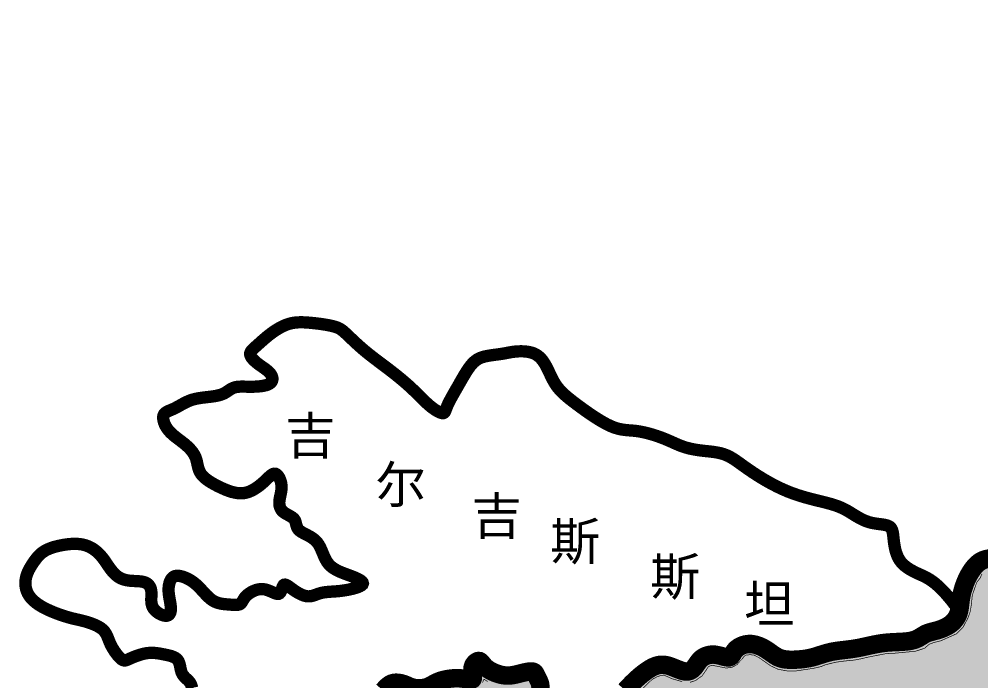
# Model space of a CAD drawing. Extents: x 13573007 to 21855834, y 2388446 to 8397471.
# Drawn here: x 14069997 to 15479675, y 6864310 to 7835090 of the extents above; entities that cross this region are included whole.
import ezdxf

# ---------------------------------------------------------------- set-up
doc = ezdxf.new("R2010")
doc.units = 0
doc.header["$MEASUREMENT"] = 0
doc.linetypes.add('ACAD_ISO10W100', pattern=[18.5, 12, -3, 0.5, -3])
for name, color, linetype in [('8大西北经济区', 221, 'CONTINUOUS'), ('BOUNDY', 13, 'CONTINUOUS'), ('注记', 7, 'CONTINUOUS'), ('片区', 3, 'CONTINUOUS'), ('边界', 7, 'CONTINUOUS')]:
    doc.layers.add(name, color=color, linetype=linetype)
doc.styles.get("Standard").update_dxf_attribs({"font": 'simhei.ttf'})

msp = doc.modelspace()

# ---------------------------------------------------------------- hatches: boundary and pattern name
at = {"layer": '8大西北经济区'}
msp.add_hatch(color=256, dxfattribs=at).paths.add_polyline_path([(14917116, 5753322), (14977374, 5750995), (15020721, 5751576), (15037632, 5766998), (15066452, 5805987), (15087993, 5831010), (15110664, 5852905), (15123118, 5862583), (15145257, 5868113), (15169672, 5866663), (15192305, 5851522), (15211905, 5843933), (15235201, 5834932), (15263162, 5820120), (15287783, 5810045), (15316401, 5799492), (15338420, 5807790), (15396897, 5836654), (15425414, 5840262), (15450321, 5831603), (15474505, 5815006), (15489666, 5778926), (15516017, 5759804), (15560777, 5742847), (15594875, 5736933), (15616926, 5733170), (15657265, 5747684), (15684341, 5753342), (15716965, 5754673), (15757303, 5754136), (15785934, 5750326), (15807448, 5730973), (15859494, 5751985), (15882217, 5772698), (15898821, 5786523), (15954171, 5797584), (16024105, 5792411), (16049526, 5789542), (16100848, 5783758), (16123676, 5780422), (16158790, 5778116), (16177407, 5779818), (16213129, 5755315), (16233378, 5732770), (16264538, 5722296), (16284976, 5716382), (16309439, 5705193), (16323770, 5690868), (16347190, 5673749), (16374804, 5690519), (16394029, 5704843), (16406612, 5702747), (16418147, 5689820), (16435974, 5675495), (16451354, 5665713), (16464188, 5659810), (16520967, 5658098), (16526560, 5670675), (16528592, 5683085), (16521317, 5714697), (16502556, 5736481), (16494335, 5752910), (16484743, 5774816), (16490224, 5787138), (16497075, 5792615), (16539551, 5795474), (16559824, 5801413), (16568563, 5829713), (16560108, 5859702), (16540247, 5897325), (16522071, 5913397), (16497953, 5932263), (16486418, 5949732), (16491661, 5970345), (16490212, 5997049), (16476230, 6037926), (16475880, 6042119), (16491959, 6052600), (16517698, 6058553), (16543734, 6064030), (16583472, 6065399), (16614989, 6068137), (16680128, 6072217), (16765721, 6092781), (16812122, 6103330), (16841249, 6110306), (16842792, 6157091), (16834869, 6202030), (16838971, 6219237), (16847881, 6238774), (16854658, 6259825), (16865968, 6288627), (16871913, 6309339), (16879726, 6321902), (16921508, 6314941), (16934926, 6314771), (16955478, 6325806), (16978068, 6353648), (16994704, 6378458), (17022104, 6404314), (17086038, 6443859), (17127138, 6463631), (17166716, 6483403), (17186505, 6489487), (17226083, 6492529), (17285877, 6498236), (17294584, 6527510), (17300673, 6548803), (17303717, 6591390), (17309806, 6615725), (17324246, 6621862), (17341240, 6628306), (17328934, 6651738), (17307839, 6690988), (17291432, 6729651), (17281470, 6782374), (17276196, 6826895), (17267407, 6842712), (17259203, 6852085), (17253343, 6866144), (17252171, 6881961), (17190644, 6910080), (17175995, 6934098), (17144352, 6954016), (17132632, 6975691), (17111539, 6990815), (17097475, 7001945), (17078138, 7013075), (17052355, 7028892), (17028330, 7040608), (16997859, 7049981), (16962115, 7055839), (16939848, 7059354), (16912307, 7067556), (16882422, 7077514), (16844334, 7094503), (16826081, 7099970), (16805572, 7114030), (16787993, 7125746), (16767484, 7150350), (16766312, 7185498), (16773929, 7210688), (16781547, 7224162), (16785649, 7235878), (16797368, 7251109), (16807916, 7258724), (16811432, 7266926), (16817291, 7287429), (16816120, 7312033), (16828425, 7333708), (16831355, 7350696), (16831355, 7354797), (16829890, 7367082), (16830476, 7389339), (16815689, 7425493), (16804555, 7465321), (16798696, 7505148), (16786390, 7540876), (16753575, 7570161), (16741856, 7575432), (16727792, 7590074), (16704939, 7610574), (16683258, 7614088), (16663921, 7622288), (16648686, 7636930), (16631693, 7651572), (16624661, 7670315), (16620559, 7683200), (16606496, 7704285), (16596534, 7716585), (16590490, 7718784), (16579435, 7729251), (16572454, 7741754), (16570417, 7762980), (16561932, 7786250), (16564017, 7812992), (16563726, 7824622), (16538709, 7827239), (16515436, 7829565), (16503509, 7831892), (16492164, 7835090), (16486928, 7833055), (16472964, 7831019), (16462492, 7813573), (16461328, 7800489), (16455510, 7788858), (16449149, 7773970), (16427001, 7758037), (16409256, 7752803), (16393547, 7749314), (16366784, 7748732), (16348166, 7747860), (16323863, 7740409), (16320372, 7735466), (16310482, 7716857), (16298845, 7675277), (16298264, 7663647), (16297391, 7654051), (16294482, 7642130), (16295064, 7629045), (16295064, 7618578), (16291573, 7609564), (16290409, 7593572), (16288373, 7583977), (16283137, 7575254), (16274410, 7567112), (16260446, 7559262), (16246483, 7555482), (16232228, 7553446), (16214483, 7552283), (16200229, 7552574), (16185684, 7554609), (16169774, 7556893), (16149120, 7561254), (16117993, 7570559), (16096757, 7576083), (16081921, 7574920), (16069703, 7580154), (16060685, 7583353), (16049630, 7593239), (16038285, 7599636), (16025485, 7608940), (16015885, 7619408), (16007158, 7627258), (15992613, 7636563), (15985922, 7626968), (15977777, 7618826), (15968695, 7605918), (15956768, 7589054), (15941059, 7557361), (15922151, 7522469), (15890151, 7486123), (15865159, 7454165), (15856406, 7441503), (15853642, 7414335), (15863897, 7393990), (15866771, 7370130), (15862164, 7364605), (15860091, 7357928), (15853181, 7352633), (15843276, 7351251), (15823697, 7353784), (15812641, 7353784), (15800433, 7359079), (15787764, 7363914), (15780393, 7371051), (15769567, 7376807), (15759432, 7385326), (15740544, 7387858), (15730409, 7386937), (15710599, 7387168), (15686413, 7387398), (15670861, 7384150), (15643911, 7388524), (15616730, 7388064), (15593235, 7389906), (15581027, 7389906), (15571583, 7389215), (15562600, 7385301), (15572044, 7370336), (15576651, 7362508), (15579415, 7356522), (15582870, 7350075), (15586788, 7343066), (15587709, 7334778), (15588170, 7326259), (15587249, 7312445), (15581720, 7299322), (15576653, 7272845), (15571098, 7233776), (15570637, 7207529), (15573401, 7170922), (15572019, 7149050), (15571984, 7120598), (15569910, 7093431), (15565764, 7086063), (15556320, 7078926), (15545494, 7078235), (15519926, 7074091), (15523842, 7061198), (15524994, 7055673), (15524533, 7051068), (15523088, 7046120), (15517559, 7039904), (15510419, 7035530), (15495216, 7032537), (15484620, 7032537), (15479553, 7028623), (15475637, 7019413), (15466884, 7000764), (15464350, 6989253), (15461356, 6972676), (15453985, 6956790), (15452142, 6948732), (15443566, 6941738), (15438268, 6935752), (15430206, 6932528), (15419380, 6925852), (15405560, 6923319), (15393121, 6917793), (15382986, 6913189), (15373542, 6912959), (15359261, 6911347), (15343465, 6909042), (15333330, 6907891), (15322273, 6906970), (15310526, 6903516), (15293711, 6900063), (15279660, 6897530), (15263766, 6896149), (15256626, 6894307), (15245569, 6892005), (15232670, 6887170), (15220231, 6887170), (15211709, 6884177), (15206181, 6883256), (15191439, 6885098), (15183837, 6886479), (15175084, 6889702), (15167944, 6895228), (15161371, 6897974), (15155842, 6902118), (15146859, 6906032), (15135803, 6905802), (15129353, 6902118), (15123594, 6894290), (15114150, 6888304), (15108161, 6886462), (15099639, 6888764), (15090655, 6890606), (15084897, 6890606), (15074531, 6887613), (15069925, 6879325), (15065087, 6876562), (15060711, 6873109), (15055413, 6868734), (15045184, 6867277), (15037122, 6869579), (15028139, 6871421), (15020538, 6875105), (15016852, 6876716), (15011094, 6876716), (15006026, 6875795), (15002110, 6875565), (14994970, 6872112), (14990593, 6869349), (14979306, 6857607), (14960649, 6835735), (14949131, 6824223), (14940609, 6813402), (14929322, 6805805), (14919648, 6800739), (14906626, 6798889), (14897413, 6801191), (14888660, 6809940), (14869311, 6814775), (14848350, 6815466), (14832456, 6816617), (14825776, 6820070), (14819327, 6828129), (14819327, 6837568), (14821400, 6848389), (14821169, 6861743), (14810804, 6865657), (14788921, 6862894), (14778326, 6862433), (14764505, 6865657), (14747229, 6874636), (14741932, 6860822), (14729310, 6854586), (14713647, 6856888), (14702130, 6855737), (14695910, 6855276), (14679786, 6848370), (14668039, 6846528), (14659747, 6845146), (14651454, 6843304), (14639476, 6844456), (14627038, 6849290), (14616673, 6848600), (14609302, 6837549), (14600779, 6827188), (14595435, 6819032), (14592902, 6809363), (14583227, 6796700), (14579311, 6783577), (14573783, 6779202), (14562496, 6774367), (14539692, 6766079), (14528175, 6763316), (14517119, 6764467), (14523569, 6751114), (14526680, 6739779), (14528705, 6723590), (14538708, 6715246), (14534779, 6712797), (14536804, 6701329), (14534104, 6693234), (14528705, 6689186), (14516557, 6685814), (14505084, 6678393), (14511158, 6657481), (14514532, 6648712), (14524656, 6639268), (14544228, 6633871), (14557051, 6638593), (14566499, 6639943), (14577972, 6635895), (14589445, 6626451), (14606318, 6616333), (14611717, 6612960), (14621165, 6601492), (14627943, 6579599), (14627268, 6566108), (14624569, 6555989), (14621194, 6549243), (14615795, 6539799), (14609721, 6533728), (14609046, 6524959), (14606347, 6518888), (14606347, 6509444), (14608371, 6500000), (14609046, 6483810), (14613096, 6472342), (14611746, 6460200), (14609721, 6454129), (14607021, 6448732), (14602297, 6437264), (14596898, 6425796), (14599598, 6412305), (14595548, 6402861), (14596898, 6389370), (14581375, 6385997), (14567878, 6384647), (14548981, 6384647), (14524009, 6396790), (14511186, 6388020), (14519285, 6369807), (14532783, 6366434), (14546281, 6361037), (14556404, 6352268), (14571927, 6344848), (14590824, 6338102), (14599598, 6327983), (14607696, 6315841), (14611827, 6303999), (14613177, 6294555), (14634098, 6277016), (14642872, 6266897), (14650296, 6254755), (14652995, 6235867), (14654345, 6202813), (14649621, 6184599), (14642872, 6177179), (14639497, 6162338), (14634098, 6150196), (14638148, 6136705), (14639497, 6127261), (14645571, 6114444), (14655020, 6106349), (14667168, 6098929), (14763173, 6018379), (14832012, 5996118), (14841460, 5992746), (14851584, 5988698), (14859008, 5977905), (14859683, 5962390), (14854958, 5954295), (14846860, 5945525), (14843485, 5931359), (14839436, 5913146), (14848209, 5902353), (14841460, 5888187), (14842810, 5878068), (14842810, 5861204), (14842135, 5848387), (14845510, 5841641), (14848209, 5832872), (14856308, 5824777), (14862382, 5812634), (14876555, 5795770), (14887353, 5789699), (14911251, 5778311), (14919153, 5755068), (14923102, 5752656)])

# ---------------------------------------------------------------- linework, layer by layer
at = {"layer": 'BOUNDY', "linetype": 'Continuous', "ltscale": 5, "const_width": 18050}
msp.add_lwpolyline([(15445837, 6970207), (15435675, 6983492), (15426672, 6993982), (15418690, 7002078), (15411598, 7008186), (15405258, 7012708), (15399538, 7016048), (15394302, 7018610), (15389416, 7020796), (15384772, 7022949), (15380368, 7025166), (15376228, 7027484), (15372378, 7029938), (15368841, 7032566), (15365642, 7035403), (15362806, 7038485), (15360357, 7041849), (15358309, 7045512), (15356628, 7049414), (15355270, 7053475), (15354191, 7057615), (15353346, 7061755), (15352690, 7065815), (15352179, 7069717), (15351769, 7073380), (15351410, 7076738), (15351033, 7079781), (15350562, 7082511), (15349922, 7084929), (15349039, 7087039), (15347837, 7088843), (15346243, 7090342), (15344180, 7091540), (15341600, 7092451), (15338557, 7093146), (15335130, 7093704), (15331398, 7094209), (15327442, 7094742), (15323341, 7095384), (15319174, 7096219), (15315021, 7097327), (15310949, 7098766), (15306973, 7100492), (15303095, 7102438), (15299318, 7104536), (15295644, 7106718), (15292075, 7108917), (15288614, 7111064), (15285263, 7113092), (15282008, 7114950), (15278769, 7116650), (15275451, 7118224), (15271957, 7119703), (15268192, 7121116), (15264059, 7122493), (15259462, 7123867), (15254307, 7125265), (15248526, 7126722), (15242177, 7128278), (15235346, 7129973), (15228119, 7131851), (15220583, 7133953), (15212825, 7136322), (15204931, 7139000), (15196988, 7142028), (15189079, 7145430), (15181272, 7149144), (15173635, 7153092), (15166231, 7157195), (15159127, 7161373), (15152388, 7165545), (15146080, 7169634), (15140268, 7173559), (15134992, 7177252), (15130191, 7180693), (15125779, 7183872), (15121669, 7186780), (15117774, 7189407), (15114008, 7191744), (15110284, 7193781), (15106515, 7195510), (15102634, 7196930), (15098648, 7198077), (15094582, 7198994), (15090463, 7199726), (15086315, 7200318), (15082165, 7200814), (15078039, 7201259), (15073961, 7201697), (15069954, 7202167), (15066019, 7202688), (15062155, 7203275), (15058358, 7203942), (15054627, 7204702), (15050959, 7205570), (15047352, 7206559), (15043804, 7207684), (15040305, 7208952), (15036820, 7210350), (15033307, 7211855), (15029724, 7213446), (15026028, 7215103), (15022178, 7216804), (15018131, 7218529), (15013846, 7220256), (15009297, 7221963), (15004531, 7223620), (14999610, 7225199), (14994598, 7226667), (14989558, 7227995), (14984553, 7229152), (14979646, 7230108), (14974901, 7230833), (14970355, 7231321), (14965942, 7231674), (14961571, 7232018), (14957151, 7232479), (14952591, 7233183), (14947798, 7234256), (14942683, 7235825), (14937154, 7238017), (14931157, 7240912), (14924790, 7244418), (14918189, 7248397), (14911490, 7252709), (14904829, 7257219), (14898340, 7261786), (14892161, 7266274), (14886426, 7270545), (14881241, 7274494), (14876590, 7278153), (14872425, 7281588), (14868701, 7284863), (14865369, 7288045), (14862385, 7291199), (14859699, 7294391), (14857267, 7297685), (14855043, 7301129), (14852992, 7304695), (14851081, 7308335), (14849278, 7312004), (14847550, 7315653), (14845864, 7319238), (14844188, 7322710), (14842488, 7326023), (14840733, 7329136), (14838902, 7332034), (14836972, 7334708), (14834923, 7337148), (14832734, 7339345), (14830383, 7341289), (14827849, 7342971), (14825112, 7344382), (14822162, 7345518), (14819039, 7346396), (14815795, 7347041), (14812480, 7347475), (14809146, 7347722), (14805846, 7347806), (14802629, 7347749), (14799548, 7347575), (14796639, 7347307), (14793878, 7346961), (14791224, 7346554), (14788639, 7346103), (14786081, 7345624), (14783511, 7345134), (14780890, 7344648), (14778178, 7344183), (14775347, 7343750), (14772415, 7343341), (14769412, 7342941), (14766370, 7342536), (14763318, 7342113), (14760288, 7341657), (14757309, 7341154), (14754412, 7340591), (14751619, 7339946), (14748923, 7339178), (14746306, 7338237), (14743752, 7337073), (14741245, 7335639), (14738768, 7333883), (14736306, 7331759), (14733841, 7329216), (14731361, 7326224), (14728867, 7322833), (14726363, 7319109), (14723855, 7315122), (14721347, 7310938), (14718843, 7306625), (14716349, 7302251), (14713869, 7297885), (14711413, 7293587), (14709010, 7289394), (14706697, 7285337), (14704507, 7281446), (14702477, 7277751), (14700641, 7274284), (14699034, 7271073), (14697692, 7268150), (14696630, 7265542), (14695785, 7263261), (14695076, 7261317), (14694421, 7259719), (14693738, 7258476), (14692945, 7257599), (14691960, 7257095), (14690702, 7256975), (14689107, 7257243), (14687197, 7257882), (14685011, 7258873), (14682588, 7260193), (14679969, 7261822), (14677193, 7263738), (14674299, 7265921), (14671329, 7268350), (14668313, 7271002), (14665247, 7273850), (14662120, 7276867), (14658921, 7280024), (14655638, 7283293), (14652259, 7286647), (14648772, 7290057), (14645166, 7293494), (14641432, 7296937), (14637573, 7300379), (14633598, 7303822), (14629513, 7307264), (14625325, 7310706), (14621041, 7314149), (14616667, 7317591), (14612212, 7321034), (14607686, 7324476), (14603113, 7327922), (14598521, 7331371), (14593938, 7334828), (14589393, 7338294), (14584913, 7341772), (14580527, 7345264), (14576263, 7348772), (14572147, 7352292), (14568198, 7355786), (14564435, 7359211), (14560874, 7362523), (14557535, 7365679), (14554433, 7368634), (14551588, 7371345), (14549017, 7373767), (14546718, 7375871), (14544610, 7377681), (14542591, 7379237), (14540561, 7380576), (14538419, 7381737), (14536063, 7382760), (14533393, 7383681), (14530307, 7384541), (14526738, 7385370), (14522747, 7386166), (14518430, 7386922), (14513882, 7387628), (14509197, 7388275), (14504470, 7388855), (14499797, 7389360), (14495273, 7389779), (14490970, 7390103), (14486881, 7390312), (14482975, 7390386), (14479220, 7390303), (14475587, 7390042), (14472046, 7389583), (14468565, 7388903), (14465115, 7387983), (14461672, 7386809), (14458240, 7385398), (14454832, 7383777), (14451459, 7381971), (14448133, 7380007), (14444866, 7377908), (14441668, 7375703), (14438553, 7373415), (14435530, 7371072), (14432608, 7368701), (14429793, 7366329), (14427094, 7363986), (14424516, 7361699), (14422066, 7359496), (14419753, 7357405), (14417582, 7355455), (14415566, 7353663), (14413734, 7352006), (14412123, 7350453), (14410767, 7348969), (14409701, 7347523), (14408960, 7346082), (14408580, 7344612), (14408595, 7343082), (14409028, 7341467), (14409852, 7339774), (14411028, 7338020), (14412514, 7336222), (14414272, 7334396), (14416262, 7332558), (14418444, 7330725), (14420778, 7328913), (14423221, 7327134), (14425718, 7325377), (14428210, 7323631), (14430639, 7321879), (14432946, 7320109), (14435073, 7318306), (14436961, 7316456), (14438553, 7314545), (14439794, 7312569), (14440656, 7310557), (14441115, 7308550), (14441149, 7306588), (14440733, 7304709), (14439845, 7302955), (14438460, 7301364), (14436555, 7299977), (14434127, 7298823), (14431244, 7297891), (14427996, 7297160), (14424472, 7296610), (14420761, 7296218), (14416952, 7295964), (14413133, 7295827), (14409394, 7295786), (14405809, 7295817), (14402394, 7295883), (14399153, 7295944), (14396087, 7295961), (14393200, 7295894), (14390492, 7295702), (14387967, 7295347), (14385627, 7294789), (14383467, 7294002), (14381449, 7293021), (14379529, 7291895), (14377663, 7290673), (14375807, 7289404), (14373916, 7288138), (14371945, 7286923), (14369849, 7285808), (14367595, 7284833), (14365181, 7283991), (14362617, 7283265), (14359913, 7282640), (14357078, 7282100), (14354122, 7281627), (14351053, 7281206), (14347880, 7280819), (14344617, 7280450), (14341280, 7280068), (14337893, 7279644), (14334474, 7279148), (14331047, 7278549), (14327631, 7277817), (14324248, 7276921), (14320918, 7275830), (14317661, 7274530), (14314478, 7273058), (14311369, 7271470), (14308336, 7269819), (14305378, 7268158), (14302494, 7266542), (14299686, 7265023), (14296952, 7263657), (14294301, 7262476), (14291769, 7261428), (14289401, 7260441), (14287241, 7259442), (14285334, 7258358), (14283724, 7257119), (14282456, 7255650), (14281574, 7253879), (14281113, 7251757), (14281068, 7249326), (14281427, 7246653), (14282173, 7243801), (14283294, 7240837), (14284776, 7237827), (14286604, 7234835), (14288764, 7231927), (14291235, 7229155), (14293963, 7226508), (14296888, 7223964), (14299948, 7221500), (14303083, 7219092), (14306233, 7216717), (14309336, 7214351), (14312331, 7211971), (14315165, 7209557), (14317814, 7207101), (14320261, 7204598), (14322491, 7202043), (14324487, 7199433), (14326233, 7196761), (14327712, 7194024), (14328907, 7191217), (14329823, 7188339), (14330542, 7185408), (14331168, 7182444), (14331803, 7179468), (14332551, 7176502), (14333513, 7173565), (14334794, 7170681), (14336497, 7167869), (14338697, 7165146), (14341365, 7162515), (14344445, 7159972), (14347880, 7157516), (14351616, 7155145), (14355595, 7152855), (14359761, 7150644), (14364058, 7148511), (14368435, 7146464), (14372867, 7144558), (14377332, 7142857), (14381808, 7141427), (14386274, 7140334), (14390711, 7139643), (14395096, 7139420), (14399408, 7139731), (14403626, 7140614), (14407730, 7142010), (14411699, 7143831), (14415510, 7145992), (14419144, 7148405), (14422578, 7150984), (14425793, 7153643), (14428766, 7156294), (14431486, 7158855), (14433972, 7161249), (14436251, 7163405), (14438353, 7165249), (14440305, 7166711), (14442135, 7167716), (14443872, 7168192), (14445543, 7168068), (14447166, 7167298), (14448716, 7165945), (14450159, 7164101), (14451459, 7161857), (14452582, 7159304), (14453491, 7156534), (14454152, 7153638), (14454530, 7150706), (14454606, 7147816), (14454427, 7144982), (14454056, 7142203), (14453556, 7139481), (14452991, 7136815), (14452424, 7134205), (14451917, 7131652), (14451534, 7129154), (14451331, 7126715), (14451335, 7124346), (14451562, 7122061), (14452034, 7119874), (14452767, 7117800), (14453781, 7115852), (14455095, 7114044), (14456727, 7112391), (14458676, 7110896), (14460862, 7109522), (14463183, 7108224), (14465540, 7106953), (14467830, 7105664), (14469955, 7104309), (14471813, 7102842), (14473304, 7101216), (14474367, 7099399), (14475104, 7097424), (14475659, 7095336), (14476175, 7093183), (14476793, 7091012), (14477657, 7088868), (14478909, 7086799), (14480693, 7084852), (14483103, 7083051), (14486039, 7081331), (14489354, 7079607), (14492901, 7077792), (14496532, 7075799), (14500100, 7073542), (14503458, 7070934), (14506457, 7067889), (14508997, 7064356), (14511163, 7060424), (14513085, 7056222), (14514895, 7051874), (14516724, 7047508), (14518702, 7043250), (14520961, 7039225), (14523633, 7035560), (14526809, 7032351), (14530432, 7029564), (14534407, 7027138), (14538636, 7025009), (14543025, 7023113), (14547477, 7021389), (14551896, 7019771), (14556187, 7018199), (14560250, 7016619), (14563979, 7015028), (14567263, 7013431), (14569992, 7011838), (14572057, 7010253), (14573347, 7008685), (14573752, 7007141), (14573163, 7005626), (14571515, 7004152), (14568931, 7002733), (14565580, 7001389), (14561629, 7000139), (14557248, 6999000), (14552604, 6997993), (14547867, 6997136), (14543205, 6996447), (14538757, 6995933), (14534542, 6995558), (14530553, 6995272), (14526778, 6995025), (14523210, 6994769), (14519838, 6994454), (14516653, 6994032), (14513647, 6993453), (14510804, 6992690), (14508095, 6991801), (14505484, 6990864), (14502937, 6989961), (14500417, 6989170), (14497891, 6988570), (14495322, 6988242), (14492676, 6988265), (14489930, 6988694), (14487109, 6989493), (14484251, 6990601), (14481392, 6991957), (14478571, 6993499), (14475825, 6995168), (14473191, 6996903), (14470707, 6998642), (14468404, 7000323), (14466288, 7001878), (14464360, 7003237), (14462619, 7004329), (14461065, 7005085), (14459698, 7005433), (14458518, 7005304), (14457526, 7004629), (14456709, 7003376), (14456006, 7001679), (14455346, 6999711), (14454655, 6997644), (14453861, 6995652), (14452892, 6993909), (14451674, 6992586), (14450136, 6991857), (14448224, 6991838), (14445961, 6992415), (14443389, 6993418), (14440550, 6994676), (14437486, 6996018), (14434240, 6997273), (14430853, 6998271), (14427368, 6998841), (14423831, 6998855), (14420300, 6998349), (14416840, 6997403), (14413513, 6996097), (14410383, 6994511), (14407512, 6992724), (14404964, 6990815), (14402803, 6988863), (14401065, 6986941), (14399686, 6985084), (14398573, 6983321), (14397635, 6981679), (14396782, 6980187), (14395922, 6978873), (14394964, 6977764), (14393816, 6976890), (14392406, 6976267), (14390739, 6975870), (14388838, 6975666), (14386726, 6975618), (14384427, 6975691), (14381964, 6975851), (14379360, 6976063), (14376640, 6976291), (14373825, 6976516), (14370935, 6976781), (14367990, 6977144), (14365006, 6977663), (14362004, 6978398), (14359002, 6979406), (14356019, 6980747), (14353073, 6982477), (14350178, 6984633), (14347328, 6987145), (14344511, 6989925), (14341714, 6992880), (14338927, 6995919), (14336138, 6998951), (14333334, 7001884), (14330505, 7004629), (14327644, 7007109), (14324769, 7009318), (14321904, 7011266), (14319071, 7012960), (14316295, 7014412), (14313598, 7015629), (14311004, 7016623), (14308536, 7017400), (14306214, 7017969), (14304039, 7018317), (14302010, 7018432), (14300123, 7018298), (14298376, 7017903), (14296768, 7017232), (14295296, 7016271), (14293956, 7015006), (14292751, 7013429), (14291688, 7011560), (14290779, 7009425), (14290037, 7007048), (14289473, 7004457), (14289098, 7001676), (14288924, 6998731), (14288964, 6995648), (14289216, 6992457), (14289634, 6989197), (14290161, 6985914), (14290736, 6982652), (14291302, 6979456), (14291800, 6976369), (14292172, 6973437), (14292359, 6970703), (14292310, 6968210), (14292009, 6965986), (14291446, 6964056), (14290611, 6962447), (14289496, 6961183), (14288090, 6960292), (14286384, 6959798), (14284370, 6959728), (14282056, 6960096), (14279530, 6960875), (14276896, 6962029), (14274259, 6963519), (14271726, 6965309), (14269401, 6967361), (14267389, 6969637), (14265796, 6972100), (14264695, 6974713), (14264024, 6977439), (14263690, 6980239), (14263599, 6983076), (14263659, 6985914), (14263774, 6988714), (14263852, 6991439), (14263799, 6994052), (14263536, 6996519), (14263044, 6998823), (14262318, 7000948), (14261352, 7002882), (14260144, 7004611), (14258687, 7006119), (14256978, 7007394), (14255011, 7008420), (14252791, 7009195), (14250355, 7009752), (14247751, 7010136), (14245026, 7010391), (14242225, 7010562), (14239396, 7010693), (14236586, 7010829), (14233841, 7011015), (14231200, 7011287), (14228667, 7011663), (14226237, 7012151), (14223905, 7012761), (14221667, 7013501), (14219518, 7014382), (14217453, 7015413), (14215467, 7016602), (14213556, 7017957), (14211713, 7019468), (14209931, 7021124), (14208202, 7022913), (14206521, 7024824), (14204879, 7026845), (14203270, 7028964), (14201687, 7031170), (14200119, 7033450), (14198544, 7035788), (14196937, 7038168), (14195271, 7040574), (14193520, 7042990), (14191660, 7045398), (14189664, 7047783), (14187507, 7050128), (14185166, 7052415), (14182638, 7054612), (14179924, 7056688), (14177021, 7058610), (14173932, 7060344), (14170655, 7061859), (14167192, 7063121), (14163540, 7064097), (14159709, 7064767), (14155736, 7065148), (14151664, 7065273), (14147538, 7065170), (14143403, 7064871), (14139303, 7064406), (14135282, 7063806), (14131386, 7063100), (14127651, 7062313), (14124089, 7061449), (14120704, 7060503), (14117499, 7059472), (14114479, 7058353), (14111649, 7057142), (14109011, 7055836), (14106570, 7054433), (14104325, 7052927), (14102252, 7051318), (14100322, 7049601), (14098505, 7047775), (14096773, 7045836), (14095095, 7043783), (14093444, 7041612), (14091789, 7039321), (14090111, 7036909), (14088436, 7034382), (14086797, 7031749), (14085229, 7029018), (14083766, 7026198), (14082443, 7023297), (14081294, 7020322), (14080354, 7017284), (14079654, 7014190), (14079209, 7011060), (14079031, 7007910), (14079131, 7004761), (14079521, 7001631), (14080214, 6998537), (14081220, 6995500), (14082551, 6992538), (14084217, 6989666), (14086218, 6986885), (14088551, 6984193), (14091214, 6981587), (14094205, 6979066), (14097521, 6976626), (14101160, 6974266), (14105119, 6971983), (14109383, 6969779), (14113876, 6967665), (14118509, 6965659), (14123194, 6963777), (14127841, 6962035), (14132362, 6960450), (14136668, 6959037), (14140669, 6957815), (14144306, 6956788), (14147631, 6955922), (14150727, 6955173), (14153676, 6954497), (14156559, 6953849), (14159458, 6953184), (14162456, 6952459), (14165634, 6951628), (14169045, 6950655), (14172624, 6949530), (14176278, 6948250), (14179914, 6946814), (14183437, 6945219), (14186754, 6943462), (14189772, 6941542), (14192396, 6939455), (14194565, 6937203), (14196341, 6934794), (14197817, 6932239), (14199087, 6929552), (14200244, 6926743), (14201383, 6923824), (14202597, 6920807), (14203980, 6917703), (14205599, 6914535), (14207422, 6911364), (14209390, 6908263), (14211444, 6905306), (14213527, 6902563), (14215579, 6900108), (14217542, 6898013), (14219358, 6896350), (14220989, 6895173), (14222485, 6894451), (14223915, 6894137), (14225350, 6894180), (14226859, 6894532), (14228514, 6895144), (14230384, 6895966), (14232540, 6896949), (14235030, 6898045), (14237820, 6899206), (14240853, 6900387), (14244073, 6901539), (14247425, 6902616), (14250851, 6903572), (14254296, 6904359), (14257704, 6904931), (14261029, 6905255), (14264273, 6905349), (14267446, 6905247), (14270561, 6904981), (14273629, 6904584), (14276662, 6904089), (14279671, 6903529), (14282669, 6902936), (14285656, 6902330), (14288595, 6901685), (14291435, 6900961), (14294128, 6900117), (14296624, 6899114), (14298874, 6897912), (14300830, 6896472), (14302441, 6894754), (14303681, 6892736), (14304613, 6890469), (14305320, 6888026), (14305886, 6885474), (14306396, 6882885), (14306935, 6880329), (14307585, 6877876), (14308432, 6875596), (14309536, 6873540), (14310857, 6871686), (14312333, 6869990), (14313900, 6868412), (14315495, 6866908), (14317055, 6865437), (14318516, 6863957), (14319816, 6862425), (14320905, 6860810), (14321789, 6859123), (14322485, 6857384), (14323012, 6855615), (14323389, 6853837)], dxfattribs=at)
at = {"layer": 'BOUNDY', "linetype": 'Continuous', "ltscale": 5, "const_width": 27075, "flags": 128}
for points in [[(15495720, 7044319), (15492642, 7043906), (15489515, 7043357), (15486376, 7042587), (15483261, 7041508), (15480210, 7040033), (15477253, 7038100), (15474408, 7035739), (15471683, 7033005), (15469090, 7029953), (15466638, 7026639), (15464339, 7023118), (15462202, 7019443), (15460239, 7015671), (15458457, 7011852), (15456854, 7008016), (15455424, 7004192), (15454162, 7000404), (15453063, 6996681), (15452122, 6993048), (15451333, 6989533), (15450692, 6986162), (15450187, 6982954), (15449784, 6979903), (15449441, 6976995), (15449118, 6974214), (15448774, 6971546), (15448368, 6968978), (15447859, 6966494), (15447206, 6964081), (15446376, 6961728), (15445363, 6959441), (15444169, 6957228), (15442795, 6955097), (15441244, 6953059), (15439518, 6951123), (15437616, 6949296), (15435543, 6947588), (15433304, 6946006), (15430927, 6944550), (15428446, 6943216), (15425894, 6942001), (15423303, 6940903), (15420707, 6939919), (15418140, 6939046), (15415633, 6938281), (15413214, 6937615), (15410880, 6937018), (15408621, 6936452), (15406428, 6935880), (15404293, 6935266), (15402205, 6934572), (15400155, 6933761), (15398134, 6932797), (15396124, 6931658), (15394073, 6930383), (15391919, 6929030), (15389601, 6927653), (15387060, 6926309), (15384233, 6925053), (15381059, 6923942), (15377479, 6923030), (15373451, 6922354), (15369025, 6921876), (15364269, 6921536), (15359252, 6921276), (15354044, 6921037), (15348714, 6920761), (15343330, 6920389), (15337963, 6919863), (15332668, 6919142), (15327454, 6918253), (15322314, 6917244), (15317243, 6916160), (15312236, 6915048), (15307288, 6913953), (15302393, 6912921), (15297545, 6912000), (15292743, 6911220), (15287999, 6910558), (15283330, 6909978), (15278752, 6909442), (15274279, 6908913), (15269930, 6908354), (15265719, 6907728), (15261662, 6906997), (15257771, 6906136), (15254035, 6905168), (15250437, 6904125), (15246962, 6903042), (15243593, 6901952), (15240315, 6900889), (15237111, 6899886), (15233966, 6898978), (15230863, 6898190), (15227792, 6897520), (15224743, 6896957), (15221703, 6896489), (15218663, 6896106), (15215612, 6895798), (15212539, 6895553), (15209434, 6895362), (15206291, 6895218), (15203129, 6895144), (15199970, 6895165), (15196838, 6895308), (15193755, 6895600), (15190746, 6896067), (15187834, 6896735), (15185041, 6897633), (15182382, 6898774), (15179830, 6900127), (15177349, 6901651), (15174904, 6903302), (15172459, 6905039), (15169979, 6906818), (15167427, 6908597), (15164767, 6910334), (15161974, 6911987), (15159062, 6913522), (15156053, 6914904), (15152971, 6916101), (15149838, 6917078), (15146679, 6917801), (15143517, 6918237), (15140374, 6918353), (15137277, 6918125), (15134260, 6917578), (15131361, 6916748), (15128616, 6915669), (15126063, 6914377), (15123739, 6912908), (15121681, 6911297), (15119927, 6909578), (15118492, 6907794), (15117310, 6906002), (15116290, 6904267), (15115345, 6902652), (15114386, 6901222), (15113324, 6900040), (15112070, 6899171), (15110536, 6898678), (15108656, 6898599), (15106463, 6898869), (15104011, 6899394), (15101355, 6900083), (15098550, 6900843), (15095651, 6901581), (15092714, 6902206), (15089794, 6902625), (15086938, 6902765), (15084172, 6902627), (15081512, 6902234), (15078977, 6901607), (15076583, 6900766), (15074349, 6899733), (15072292, 6898530), (15070430, 6897178), (15068771, 6895698), (15067287, 6894119), (15065940, 6892469), (15064695, 6890777), (15063513, 6889070), (15062359, 6887378), (15061194, 6885729), (15059981, 6884151), (15058687, 6882674), (15057288, 6881332), (15055766, 6880161), (15054100, 6879196), (15052270, 6878473), (15050257, 6878026), (15048042, 6877891), (15045604, 6878103), (15042934, 6878678), (15040067, 6879555), (15037046, 6880651), (15033918, 6881886), (15030725, 6883177), (15027513, 6884444), (15024327, 6885604), (15021211, 6886577), (15018196, 6887292), (15015260, 6887723), (15012367, 6887857), (15009482, 6887678), (15006568, 6887174), (15003591, 6886329), (15000515, 6885129), (14997303, 6883561), (14993933, 6881618), (14990428, 6879334), (14986822, 6876747), (14983153, 6873900), (14979454, 6870833), (14975762, 6867587), (14972112, 6864202), (14968540, 6860720), (14965074, 6857179), (14961718, 6853610), (14958468, 6850040)], [(14832965, 6848026), (14833663, 6850776), (14834072, 6853446), (14834112, 6855985), (14833823, 6858385), (14833272, 6860651), (14832526, 6862785), (14831652, 6864792), (14830718, 6866675), (14829791, 6868438), (14828938, 6870084), (14828206, 6871614), (14827558, 6873017), (14826939, 6874278), (14826291, 6875383), (14825558, 6876318), (14824682, 6877068), (14823608, 6877620), (14822278, 6877958), (14820652, 6878076), (14818754, 6877995), (14816622, 6877742), (14814296, 6877346), (14811816, 6876836), (14809221, 6876238), (14806550, 6875582), (14803843, 6874895), (14801129, 6874208), (14798401, 6873553), (14795638, 6872969), (14792823, 6872491), (14789938, 6872155), (14786963, 6871997), (14783881, 6872053), (14780673, 6872360), (14777334, 6872943), (14773918, 6873781), (14770492, 6874846), (14767125, 6876105), (14763885, 6877528), (14760837, 6879086), (14758051, 6880746), (14755595, 6882480), (14753513, 6884251), (14751763, 6886010), (14750283, 6887701), (14749009, 6889270), (14747875, 6890661), (14746820, 6891820), (14745778, 6892691), (14744686, 6893220), (14743498, 6893367), (14742239, 6893156), (14740951, 6892627), (14739678, 6891817), (14738462, 6890765), (14737345, 6889512), (14736370, 6888096), (14735581, 6886556), (14735007, 6884929), (14734630, 6883240), (14734421, 6881511), (14734348, 6879767), (14734383, 6878031), (14734494, 6876325), (14734652, 6874672), (14734826, 6873095), (14734985, 6871617), (14735091, 6870258), (14735105, 6869038), (14734988, 6867975), (14734700, 6867090), (14734203, 6866401), (14733458, 6865929), (14732424, 6865692), (14731073, 6865697), (14729409, 6865901), (14727447, 6866247), (14725201, 6866677), (14722685, 6867136), (14719913, 6867566), (14716900, 6867910), (14713659, 6868113), (14710215, 6868128), (14706624, 6867957), (14702956, 6867612), (14699277, 6867105), (14695654, 6866450), (14692155, 6865658), (14688847, 6864743), (14685798, 6863715), (14683053, 6862593), (14680572, 6861407), (14678294, 6860193), (14676155, 6858987), (14674095, 6857823), (14672050, 6856737), (14669960, 6855765), (14667761, 6854941), (14665411, 6854294), (14662942, 6853821), (14660401, 6853511), (14657840, 6853354), (14655307, 6853338), (14652854, 6853453), (14650528, 6853690), (14648380, 6854036), (14646444, 6854481), (14644685, 6855009), (14643054, 6855604), (14641501, 6856251), (14639976, 6856934), (14638429, 6857636), (14636810, 6858341), (14635070, 6859033), (14633172, 6859695), (14631139, 6860298), (14629005, 6860812), (14626808, 6861208), (14624582, 6861454), (14622363, 6861522), (14620188, 6861380), (14618091, 6860999), (14616100, 6860357), (14614203, 6859464), (14612382, 6858337), (14610616, 6856993), (14608886, 6855451), (14607172, 6853728), (14605455, 6851841), (14603714, 6849809)]]:
    msp.add_lwpolyline(points, dxfattribs=at)
at = {"layer": '片区', "color": 51, "const_width": 1000, "flags": 128}
for points in [[(15481355, 7020951), (15478792, 7015171), (15473652, 7008427), (15467245, 6989797), (15465830, 6975578), (15464041, 6965271), (15460837, 6956380), (15453722, 6942876), (15444124, 6933277), (15421003, 6922963), (15411031, 6920482), (15404276, 6917992), (15397161, 6911948), (15383999, 6907678), (15369061, 6906262), (15354110, 6904839), (15340600, 6904123), (15314396, 6899005), (15303716, 6896515), (15294465, 6894734), (15283439, 6893669), (15274188, 6892603), (15267433, 6891537), (15261025, 6890114), (15252495, 6887982), (15245380, 6885135), (15234700, 6882646), (15208736, 6878741), (15195921, 6878741), (15182411, 6881230), (15171732, 6886201), (15155019, 6897931), (15146836, 6902202), (15140788, 6902560), (15135088, 6901844), (15132245, 6899713), (15130109, 6896515), (15125837, 6892245), (15122286, 6887982), (15114811, 6884070), (15106281, 6883004), (15095601, 6885135), (15086751, 6886862), (15084615, 6886862), (15080343, 6885089), (15077152, 6880110), (15073949, 6875490), (15070745, 6871227), (15066113, 6868022), (15061854, 6864825), (15053311, 6861978)], [(14756863, 6863145), (14751831, 6866334), (14750496, 6865533), (14749441, 6861558)], [(15041924, 6863044), (15034448, 6865183), (15026986, 6867314), (15021646, 6869804), (15014891, 6872643), (15011688, 6872293), (15005640, 6870511), (14997818, 6866249), (14977887, 6847051)]]:
    msp.add_lwpolyline(points, dxfattribs=at)
at = {"layer": '边界', "linetype": 'ACAD_ISO10W100', "ltscale": 0.5, "const_width": 4000, "flags": 128}
msp.add_lwpolyline([(15445837, 6970207), (15435675, 6983492), (15426672, 6993982), (15418690, 7002078), (15411598, 7008186), (15405258, 7012708), (15399538, 7016048), (15394302, 7018610), (15389416, 7020796), (15384772, 7022949), (15380368, 7025166), (15376228, 7027484), (15372378, 7029938), (15368841, 7032566), (15365642, 7035403), (15362806, 7038485), (15360357, 7041849), (15358309, 7045512), (15356628, 7049414), (15355270, 7053475), (15354191, 7057615), (15353346, 7061755), (15352690, 7065815), (15352179, 7069717), (15351769, 7073380), (15351410, 7076738), (15351033, 7079781), (15350562, 7082511), (15349922, 7084929), (15349039, 7087039), (15347837, 7088843), (15346243, 7090342), (15344180, 7091540), (15341600, 7092451), (15338557, 7093146), (15335130, 7093704), (15331398, 7094209), (15327442, 7094742), (15323341, 7095384), (15319174, 7096219), (15315021, 7097327), (15310949, 7098766), (15306973, 7100492), (15303095, 7102438), (15299318, 7104536), (15295644, 7106718), (15292075, 7108917), (15288614, 7111064), (15285263, 7113092), (15282008, 7114950), (15278769, 7116650), (15275451, 7118224), (15271957, 7119703), (15268192, 7121116), (15264059, 7122493), (15259462, 7123867), (15254307, 7125265), (15248526, 7126722), (15242177, 7128278), (15235346, 7129973), (15228119, 7131851), (15220583, 7133953), (15212825, 7136322), (15204931, 7139000), (15196988, 7142028), (15189079, 7145430), (15181272, 7149144), (15173635, 7153092), (15166231, 7157195), (15159127, 7161373), (15152388, 7165545), (15146080, 7169634), (15140268, 7173559), (15134992, 7177252), (15130191, 7180693), (15125779, 7183872), (15121669, 7186780), (15117774, 7189407), (15114008, 7191744), (15110284, 7193781), (15106515, 7195510), (15102634, 7196930), (15098648, 7198077), (15094582, 7198994), (15090463, 7199726), (15086315, 7200318), (15082165, 7200814), (15078039, 7201259), (15073961, 7201697), (15069954, 7202167), (15066019, 7202688), (15062155, 7203275), (15058358, 7203942), (15054627, 7204702), (15050959, 7205570), (15047352, 7206559), (15043804, 7207684), (15040305, 7208952), (15036820, 7210350), (15033307, 7211855), (15029724, 7213446), (15026028, 7215103), (15022178, 7216804), (15018131, 7218529), (15013846, 7220256), (15009297, 7221963), (15004531, 7223620), (14999610, 7225199), (14994598, 7226667), (14989558, 7227995), (14984553, 7229152), (14979646, 7230108), (14974901, 7230833), (14970355, 7231321), (14965942, 7231674), (14961571, 7232018), (14957151, 7232479), (14952591, 7233183), (14947798, 7234256), (14942683, 7235825), (14937154, 7238017), (14931157, 7240912), (14924790, 7244418), (14918189, 7248397), (14911490, 7252709), (14904829, 7257219), (14898340, 7261786), (14892161, 7266274), (14886426, 7270545), (14881241, 7274494), (14876590, 7278153), (14872425, 7281588), (14868701, 7284863), (14865369, 7288045), (14862385, 7291199), (14859699, 7294391), (14857267, 7297685), (14855043, 7301129), (14852992, 7304695), (14851081, 7308335), (14849278, 7312004), (14847550, 7315653), (14845864, 7319238), (14844188, 7322710), (14842488, 7326023), (14840733, 7329136), (14838902, 7332034), (14836972, 7334708), (14834923, 7337148), (14832734, 7339345), (14830383, 7341289), (14827849, 7342971), (14825112, 7344382), (14822162, 7345518), (14819039, 7346396), (14815795, 7347041), (14812480, 7347475), (14809146, 7347722), (14805846, 7347806), (14802629, 7347749), (14799548, 7347575), (14796639, 7347307), (14793878, 7346961), (14791224, 7346554), (14788639, 7346103), (14786081, 7345624), (14783511, 7345134), (14780890, 7344648), (14778178, 7344183), (14775347, 7343750), (14772415, 7343341), (14769412, 7342941), (14766370, 7342536), (14763318, 7342113), (14760288, 7341657), (14757309, 7341154), (14754412, 7340591), (14751619, 7339946), (14748923, 7339178), (14746306, 7338237), (14743752, 7337073), (14741245, 7335639), (14738768, 7333883), (14736306, 7331759), (14733841, 7329216), (14731361, 7326224), (14728867, 7322833), (14726363, 7319109), (14723855, 7315122), (14721347, 7310938), (14718843, 7306625), (14716349, 7302251), (14713869, 7297885), (14711413, 7293587), (14709010, 7289394), (14706697, 7285337), (14704507, 7281446), (14702477, 7277751), (14700641, 7274284), (14699034, 7271073), (14697692, 7268150), (14696630, 7265542), (14695785, 7263261), (14695076, 7261317), (14694421, 7259719), (14693738, 7258476), (14692945, 7257599), (14691960, 7257095), (14690702, 7256975), (14689107, 7257243), (14687197, 7257882), (14685011, 7258873), (14682588, 7260193), (14679969, 7261822), (14677193, 7263738), (14674299, 7265921), (14671329, 7268350), (14668313, 7271002), (14665247, 7273850), (14662120, 7276867), (14658921, 7280024), (14655638, 7283293), (14652259, 7286647), (14648772, 7290057), (14645166, 7293494), (14641432, 7296937), (14637573, 7300379), (14633598, 7303822), (14629513, 7307264), (14625325, 7310706), (14621041, 7314149), (14616667, 7317591), (14612212, 7321034), (14607686, 7324476), (14603113, 7327922), (14598521, 7331371), (14593938, 7334828), (14589393, 7338294), (14584913, 7341772), (14580527, 7345264), (14576263, 7348772), (14572147, 7352292), (14568198, 7355786), (14564435, 7359211), (14560874, 7362523), (14557535, 7365679), (14554433, 7368634), (14551588, 7371345), (14549017, 7373767), (14546718, 7375871), (14544610, 7377681), (14542591, 7379237), (14540561, 7380576), (14538419, 7381737), (14536063, 7382760), (14533393, 7383681), (14530307, 7384541), (14526738, 7385370), (14522747, 7386166), (14518430, 7386922), (14513882, 7387628), (14509197, 7388275), (14504470, 7388855), (14499797, 7389360), (14495273, 7389779), (14490970, 7390103), (14486881, 7390312), (14482975, 7390386), (14479220, 7390303), (14475587, 7390042), (14472046, 7389583), (14468565, 7388903), (14465115, 7387983), (14461672, 7386809), (14458240, 7385398), (14454832, 7383777), (14451459, 7381971), (14448133, 7380007), (14444866, 7377908), (14441668, 7375703), (14438553, 7373415), (14435530, 7371072), (14432608, 7368701), (14429793, 7366329), (14427094, 7363986), (14424516, 7361699), (14422066, 7359496), (14419753, 7357405), (14417582, 7355455), (14415566, 7353663), (14413734, 7352006), (14412123, 7350453), (14410767, 7348969), (14409701, 7347523), (14408960, 7346082), (14408580, 7344612), (14408595, 7343082), (14409028, 7341467), (14409852, 7339774), (14411028, 7338020), (14412514, 7336222), (14414272, 7334396), (14416262, 7332558), (14418444, 7330725), (14420778, 7328913), (14423221, 7327134), (14425718, 7325377), (14428210, 7323631), (14430639, 7321879), (14432946, 7320109), (14435073, 7318306), (14436961, 7316456), (14438553, 7314545), (14439794, 7312569), (14440656, 7310557), (14441115, 7308550), (14441149, 7306588), (14440733, 7304709), (14439845, 7302955), (14438460, 7301364), (14436555, 7299977), (14434127, 7298823), (14431244, 7297891), (14427996, 7297160), (14424472, 7296610), (14420761, 7296218), (14416952, 7295964), (14413133, 7295827), (14409394, 7295786), (14405809, 7295817), (14402394, 7295883), (14399153, 7295944), (14396087, 7295961), (14393200, 7295894), (14390492, 7295702), (14387967, 7295347), (14385627, 7294789), (14383467, 7294002), (14381449, 7293021), (14379529, 7291895), (14377663, 7290673), (14375807, 7289404), (14373916, 7288138), (14371945, 7286923), (14369849, 7285808), (14367595, 7284833), (14365181, 7283991), (14362617, 7283265), (14359913, 7282640), (14357078, 7282100), (14354122, 7281627), (14351053, 7281206), (14347880, 7280819), (14344617, 7280450), (14341280, 7280068), (14337893, 7279644), (14334474, 7279148), (14331047, 7278549), (14327631, 7277817), (14324248, 7276921), (14320918, 7275830), (14317661, 7274530), (14314478, 7273058), (14311369, 7271470), (14308336, 7269819), (14305378, 7268158), (14302494, 7266542), (14299686, 7265023), (14296952, 7263657), (14294301, 7262476), (14291769, 7261428), (14289401, 7260441), (14287241, 7259442), (14285334, 7258358), (14283724, 7257119), (14282456, 7255650), (14281574, 7253879), (14281113, 7251757), (14281068, 7249326), (14281427, 7246653), (14282173, 7243801), (14283294, 7240837), (14284776, 7237827), (14286604, 7234835), (14288764, 7231927), (14291235, 7229155), (14293963, 7226508), (14296888, 7223964), (14299948, 7221500), (14303083, 7219092), (14306233, 7216717), (14309336, 7214351), (14312331, 7211971), (14315165, 7209557), (14317814, 7207101), (14320261, 7204598), (14322491, 7202043), (14324487, 7199433), (14326233, 7196761), (14327712, 7194024), (14328907, 7191217), (14329823, 7188339), (14330542, 7185408), (14331168, 7182444), (14331803, 7179468), (14332551, 7176502), (14333513, 7173565), (14334794, 7170681), (14336497, 7167869), (14338697, 7165146), (14341365, 7162515), (14344445, 7159972), (14347880, 7157516), (14351616, 7155145), (14355595, 7152855), (14359761, 7150644), (14364058, 7148511), (14368435, 7146464), (14372867, 7144558), (14377332, 7142857), (14381808, 7141427), (14386274, 7140334), (14390711, 7139643), (14395096, 7139420), (14399408, 7139731), (14403626, 7140614), (14407730, 7142010), (14411699, 7143831), (14415510, 7145992), (14419144, 7148405), (14422578, 7150984), (14425793, 7153643), (14428766, 7156294), (14431486, 7158855), (14433972, 7161249), (14436251, 7163405), (14438353, 7165249), (14440305, 7166711), (14442135, 7167716), (14443872, 7168192), (14445543, 7168068), (14447166, 7167298), (14448716, 7165945), (14450159, 7164101), (14451459, 7161857), (14452582, 7159304), (14453491, 7156534), (14454152, 7153638), (14454530, 7150706), (14454606, 7147816), (14454427, 7144982), (14454056, 7142203), (14453556, 7139481), (14452991, 7136815), (14452424, 7134205), (14451917, 7131652), (14451534, 7129154), (14451331, 7126715), (14451335, 7124346), (14451562, 7122061), (14452034, 7119874), (14452767, 7117800), (14453781, 7115852), (14455095, 7114044), (14456727, 7112391), (14458676, 7110896), (14460862, 7109522), (14463183, 7108224), (14465540, 7106953), (14467830, 7105664), (14469955, 7104309), (14471813, 7102842), (14473304, 7101216), (14474367, 7099399), (14475104, 7097424), (14475659, 7095336), (14476175, 7093183), (14476793, 7091012), (14477657, 7088868), (14478909, 7086799), (14480693, 7084852), (14483103, 7083051), (14486039, 7081331), (14489354, 7079607), (14492901, 7077792), (14496532, 7075799), (14500100, 7073542), (14503458, 7070934), (14506457, 7067889), (14508997, 7064356), (14511163, 7060424), (14513085, 7056222), (14514895, 7051874), (14516724, 7047508), (14518702, 7043250), (14520961, 7039225), (14523633, 7035560), (14526809, 7032351), (14530432, 7029564), (14534407, 7027138), (14538636, 7025009), (14543025, 7023113), (14547477, 7021389), (14551896, 7019771), (14556187, 7018199), (14560250, 7016619), (14563979, 7015028), (14567263, 7013431), (14569992, 7011838), (14572057, 7010253), (14573347, 7008685), (14573752, 7007141), (14573163, 7005626), (14571515, 7004152), (14568931, 7002733), (14565580, 7001389), (14561629, 7000139), (14557248, 6999000), (14552604, 6997993), (14547867, 6997136), (14543205, 6996447), (14538757, 6995933), (14534542, 6995558), (14530553, 6995272), (14526778, 6995025), (14523210, 6994769), (14519838, 6994454), (14516653, 6994032), (14513647, 6993453), (14510804, 6992690), (14508095, 6991801), (14505484, 6990864), (14502937, 6989961), (14500417, 6989170), (14497891, 6988570), (14495322, 6988242), (14492676, 6988265), (14489930, 6988694), (14487109, 6989493), (14484251, 6990601), (14481392, 6991957), (14478571, 6993499), (14475825, 6995168), (14473191, 6996903), (14470707, 6998642), (14468404, 7000323), (14466288, 7001878), (14464360, 7003237), (14462619, 7004329), (14461065, 7005085), (14459698, 7005433), (14458518, 7005304), (14457526, 7004629), (14456709, 7003376), (14456006, 7001679), (14455346, 6999711), (14454655, 6997644), (14453861, 6995652), (14452892, 6993909), (14451674, 6992586), (14450136, 6991857), (14448224, 6991838), (14445961, 6992415), (14443389, 6993418), (14440550, 6994676), (14437486, 6996018), (14434240, 6997273), (14430853, 6998271), (14427368, 6998841), (14423831, 6998855), (14420300, 6998349), (14416840, 6997403), (14413513, 6996097), (14410383, 6994511), (14407512, 6992724), (14404964, 6990815), (14402803, 6988863), (14401065, 6986941), (14399686, 6985084), (14398573, 6983321), (14397635, 6981679), (14396782, 6980187), (14395922, 6978873), (14394964, 6977764), (14393816, 6976890), (14392406, 6976267), (14390739, 6975870), (14388838, 6975666), (14386726, 6975618), (14384427, 6975691), (14381964, 6975851), (14379360, 6976063), (14376640, 6976291), (14373825, 6976516), (14370935, 6976781), (14367990, 6977144), (14365006, 6977663), (14362004, 6978398), (14359002, 6979406), (14356019, 6980747), (14353073, 6982477), (14350178, 6984633), (14347328, 6987145), (14344511, 6989925), (14341714, 6992880), (14338927, 6995919), (14336138, 6998951), (14333334, 7001884), (14330505, 7004629), (14327644, 7007109), (14324769, 7009318), (14321904, 7011266), (14319071, 7012960), (14316295, 7014412), (14313598, 7015629), (14311004, 7016623), (14308536, 7017400), (14306214, 7017969), (14304039, 7018317), (14302010, 7018432), (14300123, 7018298), (14298376, 7017903), (14296768, 7017232), (14295296, 7016271), (14293956, 7015006), (14292751, 7013429), (14291688, 7011560), (14290779, 7009425), (14290037, 7007048), (14289473, 7004457), (14289098, 7001676), (14288924, 6998731), (14288964, 6995648), (14289216, 6992457), (14289634, 6989197), (14290161, 6985914), (14290736, 6982652), (14291302, 6979456), (14291800, 6976369), (14292172, 6973437), (14292359, 6970703), (14292310, 6968210), (14292009, 6965986), (14291446, 6964056), (14290611, 6962447), (14289496, 6961183), (14288090, 6960292), (14286384, 6959798), (14284370, 6959728), (14282056, 6960096), (14279530, 6960875), (14276896, 6962029), (14274259, 6963519), (14271726, 6965309), (14269401, 6967361), (14267389, 6969637), (14265796, 6972100), (14264695, 6974713), (14264024, 6977439), (14263690, 6980239), (14263599, 6983076), (14263659, 6985914), (14263774, 6988714), (14263852, 6991439), (14263799, 6994052), (14263536, 6996519), (14263044, 6998823), (14262318, 7000948), (14261352, 7002882), (14260144, 7004611), (14258687, 7006119), (14256978, 7007394), (14255011, 7008420), (14252791, 7009195), (14250355, 7009752), (14247751, 7010136), (14245026, 7010391), (14242225, 7010562), (14239396, 7010693), (14236586, 7010829), (14233841, 7011015), (14231200, 7011287), (14228667, 7011663), (14226237, 7012151), (14223905, 7012761), (14221667, 7013501), (14219518, 7014382), (14217453, 7015413), (14215467, 7016602), (14213556, 7017957), (14211713, 7019468), (14209931, 7021124), (14208202, 7022913), (14206521, 7024824), (14204879, 7026845), (14203270, 7028964), (14201687, 7031170), (14200119, 7033450), (14198544, 7035788), (14196937, 7038168), (14195271, 7040574), (14193520, 7042990), (14191660, 7045398), (14189664, 7047783), (14187507, 7050128), (14185166, 7052415), (14182638, 7054612), (14179924, 7056688), (14177021, 7058610), (14173932, 7060344), (14170655, 7061859), (14167192, 7063121), (14163540, 7064097), (14159709, 7064767), (14155736, 7065148), (14151664, 7065273), (14147538, 7065170), (14143403, 7064871), (14139303, 7064406), (14135282, 7063806), (14131386, 7063100), (14127651, 7062313), (14124089, 7061449), (14120704, 7060503), (14117499, 7059472), (14114479, 7058353), (14111649, 7057142), (14109011, 7055836), (14106570, 7054433), (14104325, 7052927), (14102252, 7051318), (14100322, 7049601), (14098505, 7047775), (14096773, 7045836), (14095095, 7043783), (14093444, 7041612), (14091789, 7039321), (14090111, 7036909), (14088436, 7034382), (14086797, 7031749), (14085229, 7029018), (14083766, 7026198), (14082443, 7023297), (14081294, 7020322), (14080354, 7017284), (14079654, 7014190), (14079209, 7011060), (14079031, 7007910), (14079131, 7004761), (14079521, 7001631), (14080214, 6998537), (14081220, 6995500), (14082551, 6992538), (14084217, 6989666), (14086218, 6986885), (14088551, 6984193), (14091214, 6981587), (14094205, 6979066), (14097521, 6976626), (14101160, 6974266), (14105119, 6971983), (14109383, 6969779), (14113876, 6967665), (14118509, 6965659), (14123194, 6963777), (14127841, 6962035), (14132362, 6960450), (14136668, 6959037), (14140669, 6957815), (14144306, 6956788), (14147631, 6955922), (14150727, 6955173), (14153676, 6954497), (14156559, 6953849), (14159458, 6953184), (14162456, 6952459), (14165634, 6951628), (14169045, 6950655), (14172624, 6949530), (14176278, 6948250), (14179914, 6946814), (14183437, 6945219), (14186754, 6943462), (14189772, 6941542), (14192396, 6939455), (14194565, 6937203), (14196341, 6934794), (14197817, 6932239), (14199087, 6929552), (14200244, 6926743), (14201383, 6923824), (14202597, 6920807), (14203980, 6917703), (14205599, 6914535), (14207422, 6911364), (14209390, 6908263), (14211444, 6905306), (14213527, 6902563), (14215579, 6900108), (14217542, 6898013), (14219358, 6896350), (14220989, 6895173), (14222485, 6894451), (14223915, 6894137), (14225350, 6894180), (14226859, 6894532), (14228514, 6895144), (14230384, 6895966), (14232540, 6896949), (14235030, 6898045), (14237820, 6899206), (14240853, 6900387), (14244073, 6901539), (14247425, 6902616), (14250851, 6903572), (14254296, 6904359), (14257704, 6904931), (14261029, 6905255), (14264273, 6905349), (14267446, 6905247), (14270561, 6904981), (14273629, 6904584), (14276662, 6904089), (14279671, 6903529), (14282669, 6902936), (14285656, 6902330), (14288595, 6901685), (14291435, 6900961), (14294128, 6900117), (14296624, 6899114), (14298874, 6897912), (14300830, 6896472), (14302441, 6894754), (14303681, 6892736), (14304613, 6890469), (14305320, 6888026), (14305886, 6885474), (14306396, 6882885), (14306935, 6880329), (14307585, 6877876), (14308432, 6875596), (14309536, 6873540), (14310857, 6871686), (14312333, 6869990), (14313900, 6868412), (14315495, 6866908), (14317055, 6865437), (14318516, 6863957), (14319816, 6862425), (14320905, 6860810), (14321789, 6859123), (14322485, 6857384), (14323012, 6855615), (14323389, 6853837), (14323636, 6852070), (14323770, 6850336), (14323811, 6848655), (14323787, 6847048), (14323770, 6845525), (14323842, 6844095), (14324085, 6842768), (14324581, 6841554), (14325412, 6840461), (14326659, 6839499), (14328404, 6838677), (14330694, 6837996), (14333428, 6837418), (14336472, 6836895), (14339688, 6836383), (14342942, 6835832), (14346098, 6835198), (14349020, 6834432), (14351572, 6833489), (14353657, 6832334), (14355338, 6830985), (14356715, 6829472), (14357888, 6827826), (14358958, 6826078), (14360025, 6824256), (14361191, 6822393), (14362556, 6820518), (14364202, 6818662), (14366135, 6816860), (14368345, 6815147), (14370819, 6813558), (14373547, 6812128), (14376515, 6810892), (14379712, 6809885), (14383127, 6809143), (14386745, 6808685), (14390535, 6808475), (14394467, 6808462), (14398505, 6808594), (14402619, 6808819), (14406775, 6809087), (14410940, 6809345), (14415082, 6809542), (14419176, 6809634), (14423227, 6809604), (14427250, 6809444), (14431259, 6809143), (14435268, 6808692), (14439292, 6808082), (14443343, 6807304), (14447436, 6806349), (14451584, 6805207), (14455790, 6803878), (14460057, 6802359), (14464388, 6800649), (14468783, 6798747), (14473247, 6796653), (14477781, 6794364), (14482387, 6791881), (14487062, 6789204), (14491774, 6786348), (14496486, 6783330), (14501161, 6780169), (14505760, 6776882), (14510248, 6773485), (14514586, 6769998), (14518736, 6766437)], dxfattribs=at)

# ---------------------------------------------------------------- texts
at = {"layer": '注记', "linetype": 'Continuous', "char_height": 54150, "width": 99277.51, "attachment_point": 1}
for s, insert in [('\\fￋￎￌﾣﾤ|b0|i0|c134|p54;吉', (14460108, 7251103)), ('\\fￋￎￌﾣﾤ|b0|i0|c134|p54;尔', (14592359, 7179283)), ('\\fￋￎￌﾣﾤ|b0|i0|c134|p54;吉', (14733237, 7133317)), ('\\fￋￎￌﾣﾤ|b0|i0|c134|p54;斯', (14848240, 7095970)), ('\\fￋￎￌﾣﾤ|b0|i0|c134|p54;斯', (14994868, 7044259)), ('\\fￋￎￌﾣﾤ|b0|i0|c134|p54;坦', (15132868, 7004038))]:
    msp.add_mtext(s, dxfattribs=dict(at, insert=insert))

doc.saveas('drawing.dxf')
